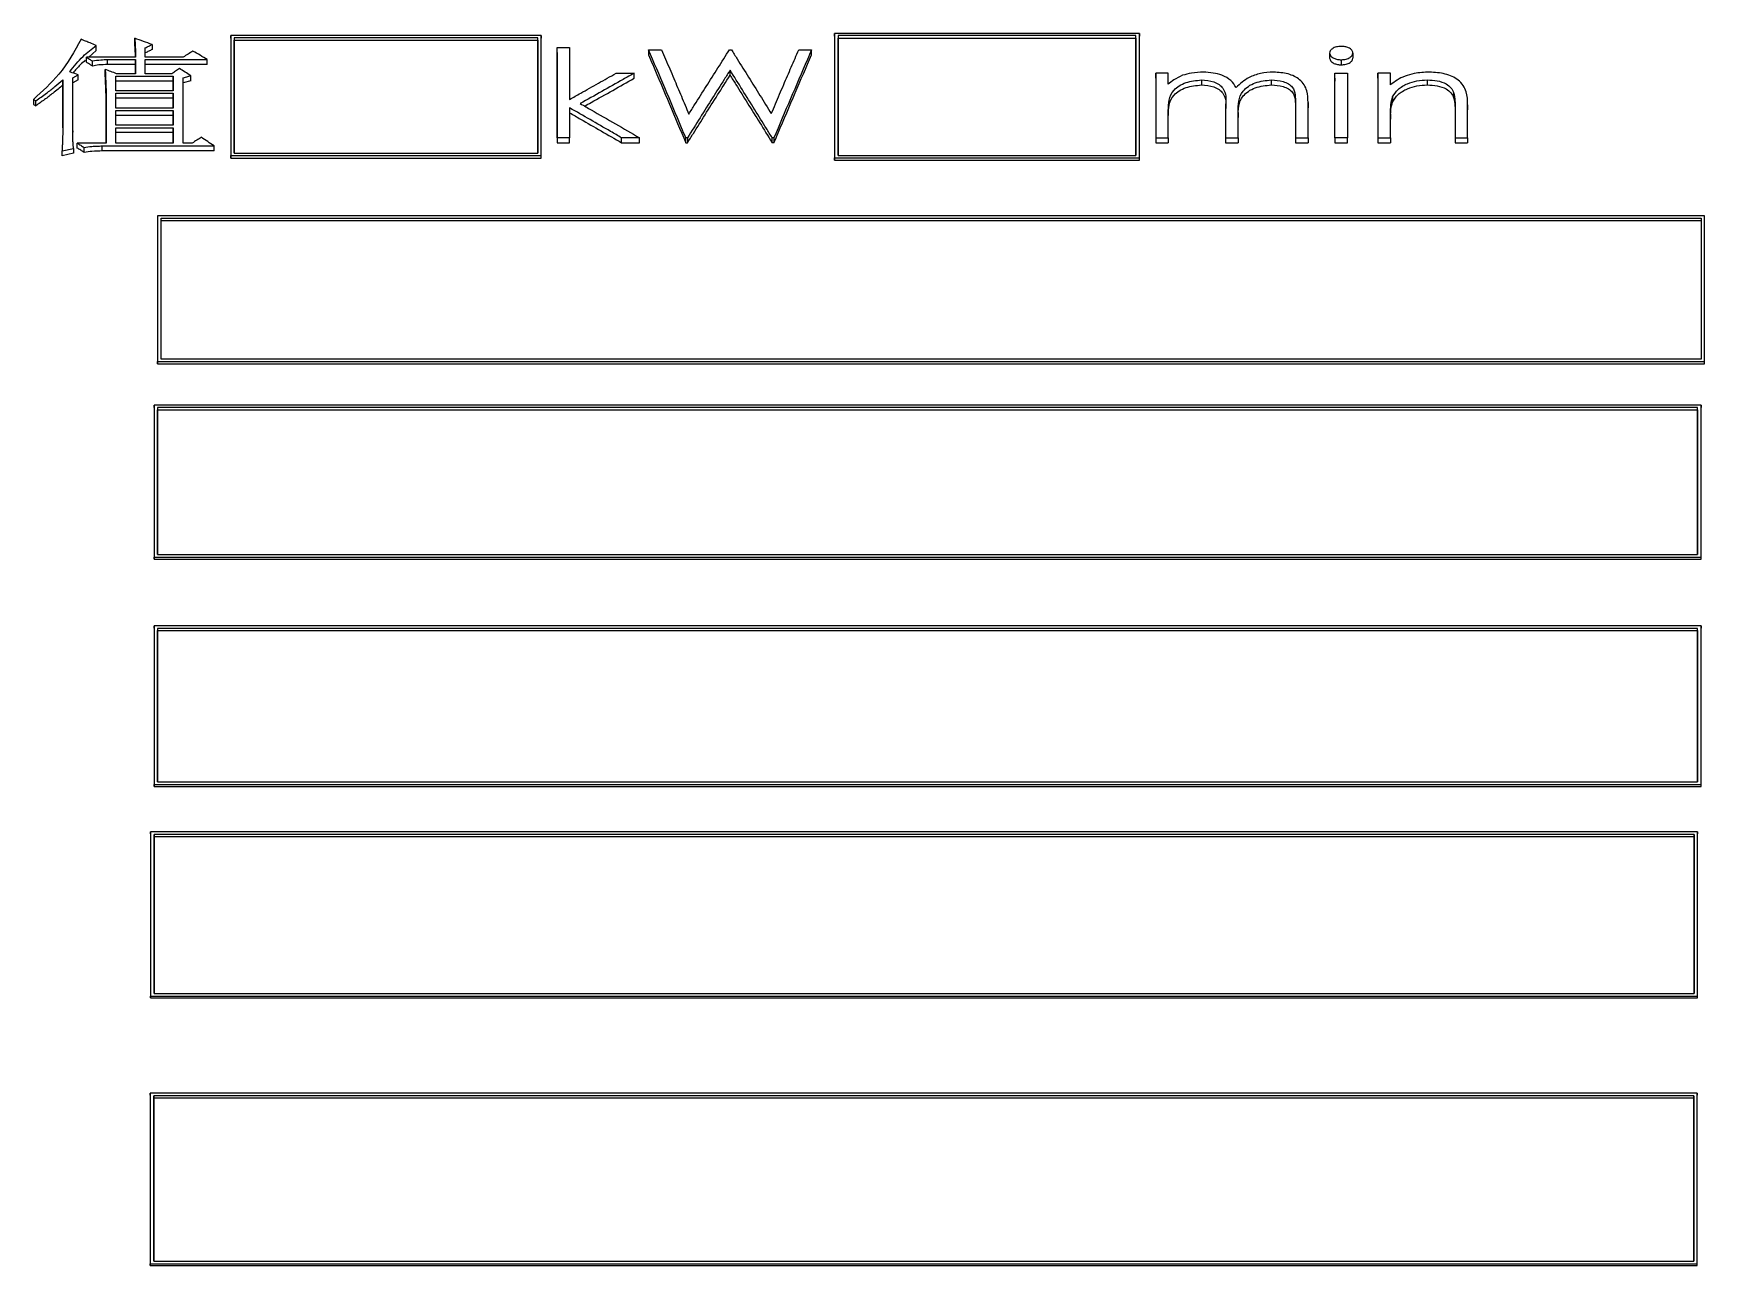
# Model space of a CAD drawing. Header units: millimetres. Extents: x 2028 to 4172, y 863 to 2379.
# Drawn here: x 2538.92 to 2562.83, y 2187.74 to 2205.36 of the extents above; entities that cross this region are included whole.
import ezdxf

# ---------------------------------------------------------------- set-up
doc = ezdxf.new("R2010")
doc.units = ezdxf.units.MM

msp = doc.modelspace()

# ---------------------------------------------------------------- linework, layer by layer
at = {"color": 7, "linetype": 'Continuous', "lineweight": 25}
for p, q in [((2540.372, 2205.217), (2540.372, 2205.29)), ((2541.746, 2205.292), (2541.746, 2205.329)), ((2541.746, 2205.329), (2541.746, 2203.614)), ((2546.187, 2205.329), (2541.746, 2205.329)), ((2541.746, 2205.292), (2541.746, 2203.578)), ((2546.137, 2205.298), (2541.796, 2205.298)), ((2541.796, 2205.298), (2541.796, 2203.646)), ((2546.137, 2203.646), (2546.137, 2205.298)), ((2546.137, 2205.262), (2546.137, 2205.298)), ((2546.187, 2203.614), (2546.187, 2205.329)), ((2546.187, 2205.329), (2546.187, 2205.292)), ((2546.187, 2203.578), (2546.187, 2205.292)), ((2550.383, 2205.323), (2550.383, 2205.36)), ((2550.383, 2205.36), (2550.383, 2203.582)), ((2554.745, 2205.36), (2550.383, 2205.36)), ((2550.383, 2205.323), (2550.383, 2203.546)), ((2554.695, 2205.329), (2550.433, 2205.329)), ((2550.433, 2205.329), (2550.433, 2203.614)), ((2550.433, 2203.614), (2550.433, 2205.293)), ((2550.433, 2205.293), (2554.695, 2205.293)), ((2554.695, 2203.614), (2554.695, 2205.329)), ((2554.695, 2205.293), (2554.695, 2205.329)), ((2554.695, 2205.293), (2554.695, 2203.614)), ((2554.745, 2203.582), (2554.745, 2205.36)), ((2554.745, 2205.36), (2554.745, 2205.323)), ((2554.745, 2203.546), (2554.745, 2205.323)), ((2539.82, 2205.116), (2539.714, 2205.02)), ((2539.82, 2205.116), (2539.82, 2205.189)), ((2540.523, 2205.02), (2540.523, 2205.155)), ((2540.621, 2205.202), (2540.621, 2205.13)), ((2541.796, 2203.646), (2541.796, 2205.262)), ((2541.796, 2205.262), (2546.137, 2205.262)), ((2546.137, 2205.262), (2546.137, 2203.646)), ((2546.415, 2203.867), (2546.415, 2205.159)), ((2546.415, 2205.087), (2546.415, 2205.159)), ((2546.415, 2205.159), (2546.594, 2205.159)), ((2546.415, 2205.087), (2546.415, 2203.796)), ((2546.594, 2205.159), (2546.594, 2204.416)), ((2547.723, 2205.127), (2547.723, 2205.055)), ((2547.723, 2205.127), (2547.908, 2205.127)), ((2548.882, 2205.127), (2548.908, 2205.127)), ((2549.872, 2205.127), (2550.056, 2205.127)), ((2550.056, 2205.055), (2550.056, 2205.127)), ((2557.466, 2205.079), (2557.466, 2205.006)), ((2557.799, 2205.079), (2557.799, 2205.006)), ((2540.383, 2205.02), (2539.68, 2205.02)), ((2539.68, 2204.948), (2539.68, 2205.02)), ((2539.766, 2204.894), (2539.766, 2204.966)), ((2539.95, 2204.772), (2539.95, 2204.845)), ((2539.983, 2204.987), (2540.383, 2204.987)), ((2539.983, 2204.914), (2539.983, 2204.987)), ((2540.383, 2204.914), (2539.983, 2204.914)), ((2540.383, 2204.987), (2540.383, 2204.784)), ((2540.383, 2204.914), (2540.383, 2204.987)), ((2540.383, 2204.784), (2540.383, 2204.914)), ((2541.064, 2205.02), (2540.523, 2205.02)), ((2540.523, 2204.987), (2541.41, 2204.987)), ((2540.523, 2204.784), (2540.523, 2204.987)), ((2541.41, 2204.914), (2540.523, 2204.914)), ((2541.41, 2204.914), (2541.41, 2204.987)), ((2548.889, 2204.762), (2548.889, 2204.834)), ((2557.632, 2204.984), (2557.632, 2204.911)), ((2539.344, 2204.696), (2539.344, 2204.012)), ((2539.344, 2204.623), (2539.344, 2204.696)), ((2539.344, 2204.012), (2539.344, 2204.623)), ((2539.485, 2204.723), (2539.561, 2204.77)), ((2539.485, 2204.04), (2539.485, 2204.723)), ((2539.561, 2204.698), (2539.485, 2204.651)), ((2539.561, 2204.698), (2539.561, 2204.77)), ((2540.102, 2204.75), (2540.924, 2204.75)), ((2540.102, 2204.539), (2540.102, 2204.75)), ((2540.924, 2204.678), (2540.102, 2204.678)), ((2540.383, 2204.784), (2540.112, 2204.784)), ((2540.902, 2204.784), (2540.523, 2204.784)), ((2540.924, 2204.75), (2540.924, 2204.539)), ((2540.924, 2204.678), (2540.924, 2204.75)), ((2540.924, 2204.539), (2540.924, 2204.678)), ((2541.064, 2203.791), (2541.064, 2204.723)), ((2541.172, 2204.684), (2541.064, 2204.651)), ((2541.172, 2204.684), (2541.172, 2204.757)), ((2547.259, 2204.791), (2547.517, 2204.791)), ((2547.517, 2204.719), (2547.517, 2204.791)), ((2554.979, 2204.791), (2554.979, 2203.867)), ((2554.979, 2204.719), (2554.979, 2204.791)), ((2555.158, 2204.791), (2554.979, 2204.791)), ((2554.979, 2204.719), (2554.979, 2203.796)), ((2555.158, 2204.632), (2555.158, 2204.791)), ((2555.631, 2204.695), (2555.631, 2204.623)), ((2556.632, 2204.695), (2556.632, 2204.623)), ((2557.543, 2203.867), (2557.543, 2204.791)), ((2557.543, 2204.719), (2557.543, 2204.791)), ((2557.543, 2204.791), (2557.723, 2204.791)), ((2557.543, 2204.719), (2557.543, 2204.677)), ((2557.723, 2204.791), (2557.723, 2203.867)), ((2558.158, 2204.791), (2558.158, 2203.867)), ((2558.158, 2204.719), (2558.158, 2204.791)), ((2558.338, 2204.791), (2558.158, 2204.791)), ((2558.158, 2204.719), (2558.158, 2203.796)), ((2558.338, 2204.626), (2558.338, 2204.791)), ((2558.863, 2204.695), (2558.863, 2204.623)), ((2538.922, 2204.416), (2538.955, 2204.396)), ((2538.922, 2204.416), (2538.922, 2204.345)), ((2538.922, 2204.345), (2538.955, 2204.324)), ((2538.955, 2204.324), (2538.955, 2204.396)), ((2539.961, 2204.56), (2539.961, 2203.791)), ((2539.961, 2204.488), (2539.961, 2204.56)), ((2539.961, 2203.791), (2539.961, 2204.488)), ((2540.924, 2204.539), (2540.102, 2204.539)), ((2540.102, 2204.505), (2540.924, 2204.505)), ((2540.102, 2204.293), (2540.102, 2204.505)), ((2540.924, 2204.433), (2540.102, 2204.433)), ((2540.924, 2204.505), (2540.924, 2204.293)), ((2540.924, 2204.433), (2540.924, 2204.505)), ((2540.924, 2204.293), (2540.924, 2204.433)), ((2555.979, 2204.339), (2555.979, 2203.867)), ((2555.979, 2204.339), (2555.979, 2204.268)), ((2556.979, 2204.37), (2556.979, 2203.867)), ((2556.979, 2204.37), (2556.979, 2204.299)), ((2557.158, 2203.867), (2557.158, 2204.37)), ((2557.158, 2204.37), (2557.158, 2204.298)), ((2558.366, 2204.451), (2558.366, 2204.379)), ((2559.24, 2204.514), (2559.24, 2204.442)), ((2559.44, 2203.867), (2559.44, 2204.341)), ((2559.44, 2204.341), (2559.44, 2204.269)), ((2559.441, 2204.278), (2559.441, 2204.349)), ((2540.924, 2204.293), (2540.102, 2204.293)), ((2540.102, 2204.259), (2540.924, 2204.259)), ((2540.102, 2204.046), (2540.102, 2204.259)), ((2540.924, 2204.188), (2540.102, 2204.188)), ((2540.924, 2204.259), (2540.924, 2204.046)), ((2540.924, 2204.188), (2540.924, 2204.259)), ((2540.924, 2204.046), (2540.924, 2204.188)), ((2546.594, 2204.295), (2546.594, 2203.867)), ((2555.158, 2203.867), (2555.158, 2204.258)), ((2555.158, 2204.258), (2555.158, 2204.187)), ((2555.979, 2204.268), (2555.979, 2203.796)), ((2556.158, 2203.867), (2556.158, 2204.229)), ((2556.158, 2204.229), (2556.158, 2204.157)), ((2556.979, 2204.299), (2556.979, 2203.796)), ((2558.338, 2204.212), (2558.338, 2204.141)), ((2558.338, 2203.867), (2558.338, 2204.203)), ((2558.338, 2204.203), (2558.338, 2204.132)), ((2559.261, 2204.304), (2559.261, 2203.867)), ((2559.261, 2204.304), (2559.261, 2204.232)), ((2559.261, 2204.232), (2559.261, 2203.796)), ((2539.485, 2203.968), (2539.485, 2203.949)), ((2540.924, 2204.046), (2540.102, 2204.046)), ((2540.102, 2204.012), (2540.924, 2204.012)), ((2540.102, 2203.791), (2540.102, 2204.012)), ((2540.924, 2203.941), (2540.102, 2203.941)), ((2540.924, 2204.012), (2540.924, 2203.791)), ((2540.924, 2203.941), (2540.924, 2204.012)), ((2540.924, 2203.791), (2540.924, 2203.941)), ((2546.415, 2203.867), (2546.415, 2203.796)), ((2546.594, 2203.867), (2546.415, 2203.867)), ((2546.594, 2203.796), (2546.594, 2203.867)), ((2547.337, 2203.796), (2547.337, 2203.867)), ((2547.594, 2203.867), (2547.337, 2203.867)), ((2547.594, 2203.796), (2547.594, 2203.867)), ((2548.255, 2203.796), (2548.255, 2203.867)), ((2548.28, 2203.867), (2548.255, 2203.867)), ((2548.28, 2203.867), (2548.28, 2203.796)), ((2549.491, 2203.796), (2549.491, 2203.867)), ((2549.517, 2203.867), (2549.491, 2203.867)), ((2549.517, 2203.867), (2549.517, 2203.796)), ((2554.979, 2203.867), (2554.979, 2203.796)), ((2554.979, 2203.867), (2555.158, 2203.867)), ((2555.158, 2203.867), (2555.158, 2203.796)), ((2555.979, 2203.867), (2555.979, 2203.796)), ((2555.979, 2203.867), (2556.158, 2203.867)), ((2556.158, 2203.867), (2556.158, 2203.796)), ((2556.979, 2203.867), (2556.979, 2203.796)), ((2556.979, 2203.867), (2557.158, 2203.867)), ((2557.158, 2203.867), (2557.158, 2203.796)), ((2557.543, 2203.867), (2557.543, 2203.796)), ((2557.723, 2203.867), (2557.543, 2203.867)), ((2557.723, 2203.796), (2557.723, 2203.867)), ((2558.158, 2203.867), (2558.158, 2203.796)), ((2558.158, 2203.867), (2558.338, 2203.867)), ((2558.338, 2203.867), (2558.338, 2203.796)), ((2559.261, 2203.867), (2559.261, 2203.796)), ((2559.261, 2203.867), (2559.44, 2203.867)), ((2559.44, 2203.867), (2559.44, 2203.796)), ((2539.334, 2203.681), (2539.496, 2203.715)), ((2539.334, 2203.61), (2539.334, 2203.681)), ((2539.496, 2203.645), (2539.334, 2203.61)), ((2539.496, 2203.715), (2539.496, 2203.645)), ((2539.961, 2203.791), (2539.55, 2203.791)), ((2539.55, 2203.721), (2539.55, 2203.791)), ((2539.647, 2203.658), (2539.647, 2203.729)), ((2539.907, 2203.679), (2539.907, 2203.75)), ((2541.508, 2203.679), (2539.907, 2203.679)), ((2540.924, 2203.791), (2540.102, 2203.791)), ((2541.194, 2203.791), (2541.064, 2203.791)), ((2541.508, 2203.679), (2541.508, 2203.75)), ((2541.796, 2203.646), (2546.137, 2203.646)), ((2546.415, 2203.796), (2546.594, 2203.796)), ((2547.337, 2203.796), (2547.594, 2203.796)), ((2548.255, 2203.796), (2548.28, 2203.796)), ((2549.517, 2203.796), (2549.491, 2203.796)), ((2554.979, 2203.796), (2555.158, 2203.796)), ((2555.979, 2203.796), (2556.158, 2203.796)), ((2556.979, 2203.796), (2557.158, 2203.796)), ((2557.543, 2203.845), (2557.543, 2203.796)), ((2557.543, 2203.796), (2557.723, 2203.796)), ((2558.158, 2203.796), (2558.338, 2203.796)), ((2559.261, 2203.796), (2559.44, 2203.796)), ((2541.746, 2203.578), (2541.746, 2203.614)), ((2541.746, 2203.614), (2546.187, 2203.614)), ((2541.746, 2203.578), (2546.187, 2203.578)), ((2546.187, 2203.578), (2546.187, 2203.614)), ((2550.383, 2203.546), (2550.383, 2203.582)), ((2550.383, 2203.582), (2554.745, 2203.582)), ((2550.383, 2203.546), (2554.745, 2203.546)), ((2550.433, 2203.614), (2554.695, 2203.614)), ((2554.745, 2203.546), (2554.745, 2203.582)), ((2540.698, 2202.751), (2540.698, 2202.715)), ((2562.831, 2202.75), (2540.698, 2202.751)), ((2540.748, 2202.718), (2562.781, 2202.718)), ((2540.748, 2202.683), (2562.781, 2202.683)), ((2562.781, 2202.718), (2562.781, 2202.683)), ((2562.831, 2202.715), (2562.831, 2202.75)), ((2562.831, 2200.634), (2562.831, 2202.715)), ((2540.698, 2201.676), (2540.698, 2201.017)), ((2540.698, 2200.923), (2540.698, 2200.634)), ((2540.698, 2200.634), (2540.698, 2200.668)), ((2540.698, 2200.668), (2562.831, 2200.668)), ((2540.698, 2200.634), (2562.831, 2200.634)), ((2562.781, 2200.701), (2540.748, 2200.701)), ((2562.831, 2200.634), (2562.831, 2200.668)), ((2540.648, 2200.01), (2540.648, 2200.044)), ((2562.781, 2200.043), (2540.648, 2200.044)), ((2562.781, 2200.043), (2562.781, 2200.01)), ((2562.731, 2200.009), (2540.698, 2200.01)), ((2540.698, 2200.01), (2540.698, 2199.977)), ((2540.698, 2199.977), (2562.731, 2199.976)), ((2562.731, 2199.976), (2562.731, 2200.009)), ((2562.781, 2197.838), (2562.781, 2200.01)), ((2540.648, 2198.139), (2540.648, 2197.838)), ((2540.698, 2197.905), (2562.731, 2197.905)), ((2540.648, 2197.838), (2540.648, 2197.87)), ((2540.648, 2197.87), (2562.781, 2197.87)), ((2540.648, 2197.838), (2562.781, 2197.838)), ((2562.781, 2197.838), (2562.781, 2197.87)), ((2562.781, 2196.885), (2540.648, 2196.886)), ((2540.648, 2196.855), (2540.648, 2196.886)), ((2562.731, 2196.85), (2540.698, 2196.85)), ((2540.698, 2196.85), (2540.698, 2196.819)), ((2540.698, 2196.819), (2562.731, 2196.819)), ((2562.731, 2196.819), (2562.731, 2196.85)), ((2562.781, 2196.885), (2562.781, 2196.855)), ((2562.781, 2194.587), (2562.781, 2196.855)), ((2540.648, 2194.901), (2540.648, 2194.587)), ((2540.648, 2194.617), (2562.781, 2194.617)), ((2540.648, 2194.587), (2540.648, 2194.617)), ((2540.648, 2194.587), (2562.781, 2194.587)), ((2540.698, 2194.653), (2562.731, 2194.653)), ((2562.781, 2194.587), (2562.781, 2194.617)), ((2562.731, 2193.939), (2540.598, 2193.939)), ((2540.598, 2193.911), (2540.598, 2193.939)), ((2540.598, 2193.911), (2540.598, 2191.563)), ((2562.681, 2193.903), (2540.648, 2193.903)), ((2540.648, 2193.874), (2540.648, 2193.903)), ((2540.648, 2193.874), (2562.681, 2193.874)), ((2562.681, 2193.903), (2562.681, 2193.874)), ((2562.731, 2193.939), (2562.731, 2193.911)), ((2562.731, 2192.172), (2562.731, 2193.911)), ((2562.731, 2191.563), (2562.731, 2191.984)), ((2540.598, 2191.591), (2562.731, 2191.591)), ((2540.598, 2191.563), (2540.598, 2191.591)), ((2540.598, 2191.563), (2562.731, 2191.563)), ((2540.648, 2191.628), (2562.681, 2191.628)), ((2562.731, 2191.563), (2562.731, 2191.591)), ((2562.726, 2190.2), (2540.593, 2190.2)), ((2540.593, 2190.173), (2540.593, 2190.2)), ((2540.593, 2190.173), (2540.593, 2187.736)), ((2562.676, 2190.162), (2540.643, 2190.162)), ((2540.643, 2190.135), (2540.643, 2190.162)), ((2540.643, 2190.135), (2562.676, 2190.135)), ((2562.676, 2190.162), (2562.676, 2190.135)), ((2562.726, 2190.2), (2562.726, 2190.173)), ((2562.726, 2187.736), (2562.726, 2190.173)), ((2540.593, 2187.761), (2562.726, 2187.761)), ((2540.593, 2187.736), (2540.593, 2187.761)), ((2540.593, 2187.736), (2562.726, 2187.736)), ((2540.643, 2187.8), (2562.676, 2187.8)), ((2562.726, 2187.736), (2562.726, 2187.761))]:
    msp.add_line(p, q, dxfattribs=at)
at = {"color": 7, "linetype": 'Continuous', "lineweight": 25, "flags": 128}
for points in [[(2539.561, 2204.77), (2539.516, 2204.785), (2539.479, 2204.798), (2539.442, 2204.811)], [(2541.064, 2204.723), (2541.118, 2204.74), (2541.172, 2204.757)], [(2539.907, 2203.75), (2540.501, 2203.75), (2541.508, 2203.75)]]:
    msp.add_lwpolyline(points, dxfattribs=at)
at = {"color": 7, "linetype": 'Continuous', "lineweight": 25}
for points, knots in [([(2540.372, 2205.29), (2540.374, 2205.265), (2540.378, 2205.215), (2540.382, 2205.126), (2540.382, 2205.061), (2540.383, 2205.02)], [0, 0, 0, 0, 0.276869, 0.553757, 1, 1, 1, 1]), ([(2540.621, 2205.202), (2540.579, 2205.217), (2540.496, 2205.246), (2540.413, 2205.275), (2540.372, 2205.29)], [0, 0, 0, 0, 0.499999, 1, 1, 1, 1]), ([(2539.604, 2205.276), (2539.509, 2205.105), (2539.34, 2204.798), (2539.051, 2204.534), (2538.922, 2204.416)], [0, 0, 0, 0, 0.556051, 1, 1, 1, 1]), ([(2539.442, 2204.811), (2539.501, 2204.887), (2539.607, 2205.023), (2539.755, 2205.138), (2539.82, 2205.189)], [0, 0, 0, 0, 0.5582906, 1, 1, 1, 1]), ([(2539.82, 2205.189), (2539.791, 2205.201), (2539.741, 2205.221), (2539.669, 2205.25), (2539.625, 2205.267), (2539.604, 2205.276)], [0, 0, 0, 0, 0.402372, 0.701186, 1, 1, 1, 1]), ([(2540.382, 2205.02), (2540.382, 2205.021), (2540.382, 2205.047), (2540.38, 2205.112), (2540.375, 2205.177), (2540.372, 2205.217)], [0, 0, 0, 0, 0.01134, 0.390566, 1, 1, 1, 1]), ([(2540.523, 2205.155), (2540.54, 2205.163), (2540.572, 2205.179), (2540.605, 2205.194), (2540.621, 2205.202)], [0, 0, 0, 0, 0.500001, 1, 1, 1, 1]), ([(2540.621, 2205.13), (2540.605, 2205.122), (2540.572, 2205.106), (2540.54, 2205.09), (2540.523, 2205.083)], [0, 0, 0, 0, 0.5, 1, 1, 1, 1]), ([(2541.205, 2205.108), (2541.181, 2205.093), (2541.135, 2205.064), (2541.088, 2205.035), (2541.064, 2205.02)], [0, 0, 0, 0, 0.499999, 1, 1, 1, 1]), ([(2541.41, 2204.987), (2541.376, 2205.007), (2541.308, 2205.047), (2541.239, 2205.088), (2541.205, 2205.108)], [0, 0, 0, 0, 0.5, 1, 1, 1, 1]), ([(2548.255, 2203.867), (2548.235, 2203.915), (2548.135, 2204.154), (2547.958, 2204.576), (2547.8, 2204.945), (2547.723, 2205.127)], [0, 0, 0, 0, 0.1124832, 0.5624214, 1, 1, 1, 1]), ([(2547.723, 2205.055), (2547.742, 2205.008), (2547.842, 2204.775), (2548.02, 2204.357), (2548.177, 2203.981), (2548.255, 2203.796)], [0, 0, 0, 0, 0.112618, 0.563095, 1, 1, 1, 1]), ([(2547.908, 2205.127), (2547.928, 2205.082), (2547.986, 2204.945), (2548.081, 2204.723), (2548.192, 2204.462), (2548.264, 2204.292), (2548.299, 2204.206)], [0, 0, 0, 0, 0.149662, 0.448988, 0.724491, 1, 1, 1, 1]), ([(2548.299, 2204.206), (2548.327, 2204.251), (2548.41, 2204.383), (2548.549, 2204.603), (2548.715, 2204.866), (2548.826, 2205.04), (2548.882, 2205.127)], [0, 0, 0, 0, 0.1429198, 0.4287597, 0.714377, 1, 1, 1, 1]), ([(2548.908, 2205.127), (2548.935, 2205.084), (2549.017, 2204.953), (2549.154, 2204.735), (2549.317, 2204.474), (2549.425, 2204.3), (2549.479, 2204.213)], [0, 0, 0, 0, 0.1441148, 0.4323449, 0.7161696, 1, 1, 1, 1]), ([(2549.479, 2204.213), (2549.499, 2204.259), (2549.558, 2204.398), (2549.653, 2204.62), (2549.764, 2204.878), (2549.836, 2205.044), (2549.872, 2205.127)], [0, 0, 0, 0, 0.150485, 0.451455, 0.725725, 1, 1, 1, 1]), ([(2550.056, 2205.127), (2550.036, 2205.081), (2549.935, 2204.847), (2549.755, 2204.429), (2549.595, 2204.053), (2549.517, 2203.867)], [0, 0, 0, 0, 0.112359, 0.561802, 1, 1, 1, 1]), ([(2549.517, 2203.796), (2549.537, 2203.844), (2549.638, 2204.083), (2549.818, 2204.504), (2549.977, 2204.873), (2550.056, 2205.055)], [0, 0, 0, 0, 0.112494, 0.562474, 1, 1, 1, 1]), ([(2557.632, 2205.175), (2557.609, 2205.174), (2557.562, 2205.171), (2557.508, 2205.146), (2557.472, 2205.114), (2557.468, 2205.091), (2557.466, 2205.079)], [0, 0, 0, 0, 0.2917, 0.575641, 0.790759, 1, 1, 1, 1]), ([(2557.466, 2205.079), (2557.47, 2205.064), (2557.477, 2205.034), (2557.524, 2205.004), (2557.577, 2204.986), (2557.614, 2204.984), (2557.632, 2204.984)], [0, 0, 0, 0, 0.2661054, 0.5434733, 0.769717, 1, 1, 1, 1]), ([(2557.799, 2205.079), (2557.796, 2205.094), (2557.789, 2205.124), (2557.741, 2205.154), (2557.688, 2205.173), (2557.651, 2205.174), (2557.632, 2205.175)], [0, 0, 0, 0, 0.266167, 0.543432, 0.769604, 1, 1, 1, 1]), ([(2557.632, 2204.984), (2557.655, 2204.985), (2557.702, 2204.988), (2557.756, 2205.012), (2557.793, 2205.044), (2557.797, 2205.067), (2557.799, 2205.079)], [0, 0, 0, 0, 0.291686, 0.575696, 0.790918, 1, 1, 1, 1]), ([(2539.665, 2204.977), (2539.64, 2204.955), (2539.574, 2204.899), (2539.522, 2204.834), (2539.49, 2204.794)], [0, 0, 0, 0, 0.373283, 1, 1, 1, 1]), ([(2539.68, 2205.02), (2539.694, 2205.011), (2539.723, 2204.993), (2539.752, 2204.975), (2539.766, 2204.966)], [0, 0, 0, 0, 0.4999996, 1, 1, 1, 1]), ([(2539.766, 2204.894), (2539.752, 2204.903), (2539.723, 2204.921), (2539.694, 2204.939), (2539.68, 2204.948)], [0, 0, 0, 0, 0.500002, 1, 1, 1, 1]), ([(2539.766, 2204.966), (2539.806, 2204.973), (2539.877, 2204.985), (2539.95, 2204.986), (2539.983, 2204.987)], [0, 0, 0, 0, 0.558835, 1, 1, 1, 1]), ([(2539.983, 2204.914), (2539.941, 2204.913), (2539.868, 2204.912), (2539.797, 2204.9), (2539.766, 2204.894)], [0, 0, 0, 0, 0.561085, 1, 1, 1, 1]), ([(2539.95, 2204.845), (2539.95, 2204.843), (2539.95, 2204.838), (2539.951, 2204.833), (2539.951, 2204.828), (2539.951, 2204.824), (2539.951, 2204.82), (2539.951, 2204.815), (2539.951, 2204.811), (2539.952, 2204.807), (2539.952, 2204.802), (2539.952, 2204.798), (2539.952, 2204.794), (2539.952, 2204.788), (2539.952, 2204.784), (2539.953, 2204.78), (2539.953, 2204.775), (2539.953, 2204.768), (2539.953, 2204.759), (2539.954, 2204.75), (2539.954, 2204.742), (2539.954, 2204.733), (2539.955, 2204.724), (2539.955, 2204.716), (2539.955, 2204.707), (2539.956, 2204.696), (2539.956, 2204.687), (2539.956, 2204.679), (2539.957, 2204.67), (2539.957, 2204.661), (2539.957, 2204.653), (2539.958, 2204.644), (2539.958, 2204.635), (2539.958, 2204.626), (2539.959, 2204.62), (2539.959, 2204.613), (2539.959, 2204.607), (2539.959, 2204.601), (2539.959, 2204.597), (2539.96, 2204.593), (2539.96, 2204.588), (2539.96, 2204.584), (2539.96, 2204.58), (2539.96, 2204.575), (2539.961, 2204.57), (2539.961, 2204.565), (2539.961, 2204.561), (2539.961, 2204.56)], [0, 0, 0, 0, 0.022858, 0.045716, 0.057145, 0.068574, 0.091432, 0.102861, 0.11429, 0.137148, 0.148577, 0.160006, 0.182864, 0.194293, 0.217151, 0.22858, 0.240009, 0.262867, 0.308583, 0.331441, 0.354299, 0.400015, 0.422873, 0.445731, 0.491447, 0.514305, 0.560021, 0.582879, 0.605737, 0.651453, 0.674311, 0.697169, 0.742885, 0.765743, 0.788601, 0.811459, 0.834317, 0.857175, 0.868604, 0.880033, 0.90289, 0.914319, 0.925748, 0.948606, 0.960035, 0.980018, 1, 1, 1, 1]), ([(2540.112, 2204.784), (2540.085, 2204.794), (2540.031, 2204.814), (2539.977, 2204.835), (2539.95, 2204.845)], [0, 0, 0, 0, 0.5, 1, 1, 1, 1]), ([(2541.01, 2204.858), (2540.992, 2204.846), (2540.956, 2204.821), (2540.92, 2204.796), (2540.902, 2204.784)], [0, 0, 0, 0, 0.499999, 1, 1, 1, 1]), ([(2541.172, 2204.757), (2541.145, 2204.774), (2541.091, 2204.807), (2541.037, 2204.841), (2541.01, 2204.858)], [0, 0, 0, 0, 0.4999992, 1, 1, 1, 1]), ([(2548.889, 2204.834), (2548.861, 2204.79), (2548.778, 2204.658), (2548.634, 2204.432), (2548.459, 2204.154), (2548.34, 2203.963), (2548.28, 2203.867)], [0, 0, 0, 0, 0.13729, 0.411869, 0.705931, 1, 1, 1, 1]), ([(2549.491, 2203.867), (2549.463, 2203.912), (2549.381, 2204.046), (2549.239, 2204.275), (2549.066, 2204.552), (2548.948, 2204.74), (2548.889, 2204.834)], [0, 0, 0, 0, 0.137552, 0.412656, 0.706324, 1, 1, 1, 1]), ([(2557.466, 2205.006), (2557.47, 2204.992), (2557.477, 2204.962), (2557.524, 2204.932), (2557.577, 2204.914), (2557.614, 2204.912), (2557.632, 2204.911)], [0, 0, 0, 0, 0.2659349, 0.5432745, 0.7695921, 1, 1, 1, 1]), ([(2557.632, 2204.911), (2557.655, 2204.913), (2557.702, 2204.915), (2557.756, 2204.94), (2557.793, 2204.971), (2557.797, 2204.995), (2557.799, 2205.006)], [0, 0, 0, 0, 0.291838, 0.575901, 0.791061, 1, 1, 1, 1]), ([(2538.955, 2204.396), (2539.007, 2204.432), (2539.102, 2204.498), (2539.23, 2204.599), (2539.306, 2204.663), (2539.344, 2204.696)], [0, 0, 0, 0, 0.38007, 0.689866, 1, 1, 1, 1]), ([(2539.344, 2204.623), (2539.298, 2204.584), (2539.213, 2204.512), (2539.082, 2204.413), (2538.997, 2204.354), (2538.955, 2204.324)], [0, 0, 0, 0, 0.380303, 0.689878, 1, 1, 1, 1]), ([(2539.961, 2204.488), (2539.96, 2204.523), (2539.957, 2204.588), (2539.954, 2204.682), (2539.951, 2204.742), (2539.95, 2204.772)], [0, 0, 0, 0, 0.366196, 0.683098, 1, 1, 1, 1]), ([(2546.594, 2204.416), (2546.647, 2204.446), (2546.784, 2204.523), (2547.005, 2204.648), (2547.175, 2204.744), (2547.259, 2204.791)], [0, 0, 0, 0, 0.236113, 0.618056, 1, 1, 1, 1]), ([(2547.517, 2204.791), (2547.465, 2204.762), (2547.31, 2204.675), (2547.053, 2204.53), (2546.848, 2204.414), (2546.746, 2204.356)], [0, 0, 0, 0, 0.203788, 0.601893, 1, 1, 1, 1]), ([(2546.809, 2204.32), (2546.84, 2204.337), (2546.974, 2204.413), (2547.21, 2204.546), (2547.415, 2204.661), (2547.517, 2204.719)], [0, 0, 0, 0, 0.133273, 0.566636, 1, 1, 1, 1]), ([(2548.28, 2203.796), (2548.308, 2203.841), (2548.392, 2203.975), (2548.535, 2204.203), (2548.71, 2204.48), (2548.83, 2204.668), (2548.889, 2204.762)], [0, 0, 0, 0, 0.137439, 0.412318, 0.706156, 1, 1, 1, 1]), ([(2548.889, 2204.762), (2548.917, 2204.718), (2549, 2204.586), (2549.141, 2204.359), (2549.314, 2204.082), (2549.432, 2203.891), (2549.491, 2203.796)], [0, 0, 0, 0, 0.137702, 0.413107, 0.70655, 1, 1, 1, 1]), ([(2555.361, 2204.761), (2555.318, 2204.74), (2555.242, 2204.704), (2555.184, 2204.654), (2555.158, 2204.632)], [0, 0, 0, 0, 0.564241, 1, 1, 1, 1]), ([(2555.158, 2204.258), (2555.16, 2204.308), (2555.163, 2204.408), (2555.214, 2204.533), (2555.313, 2204.613), (2555.44, 2204.676), (2555.555, 2204.687), (2555.631, 2204.695)], [0, 0, 0, 0, 0.241257, 0.4833865, 0.613214, 0.7463276, 1, 1, 1, 1]), ([(2555.158, 2204.187), (2555.16, 2204.236), (2555.163, 2204.336), (2555.214, 2204.462), (2555.313, 2204.541), (2555.44, 2204.604), (2555.555, 2204.615), (2555.631, 2204.623)], [0, 0, 0, 0, 0.24113, 0.483163, 0.612992, 0.746152, 1, 1, 1, 1]), ([(2555.662, 2204.807), (2555.604, 2204.805), (2555.499, 2204.8), (2555.403, 2204.773), (2555.361, 2204.761)], [0, 0, 0, 0, 0.5624379, 1, 1, 1, 1]), ([(2555.631, 2204.695), (2555.693, 2204.69), (2555.786, 2204.683), (2555.888, 2204.632), (2555.99, 2204.528), (2555.984, 2204.423), (2555.979, 2204.339)], [0, 0, 0, 0, 0.25507, 0.388384, 0.517307, 1, 1, 1, 1]), ([(2555.631, 2204.623), (2555.693, 2204.618), (2555.786, 2204.611), (2555.888, 2204.56), (2555.99, 2204.457), (2555.984, 2204.351), (2555.979, 2204.268)], [0, 0, 0, 0, 0.25526, 0.388622, 0.517537, 1, 1, 1, 1]), ([(2556.128, 2204.586), (2556.106, 2204.62), (2556.063, 2204.691), (2555.903, 2204.786), (2555.754, 2204.799), (2555.662, 2204.807)], [0, 0, 0, 0, 0.269907, 0.547967, 1, 1, 1, 1]), ([(2556.664, 2204.807), (2556.601, 2204.803), (2556.477, 2204.795), (2556.277, 2204.725), (2556.184, 2204.638), (2556.128, 2204.586)], [0, 0, 0, 0, 0.288581, 0.57183, 1, 1, 1, 1]), ([(2556.158, 2204.229), (2556.158, 2204.338), (2556.157, 2204.477), (2556.301, 2204.606), (2556.431, 2204.675), (2556.553, 2204.687), (2556.632, 2204.695)], [0, 0, 0, 0, 0.4822, 0.612023, 0.745366, 1, 1, 1, 1]), ([(2556.158, 2204.157), (2556.158, 2204.267), (2556.157, 2204.405), (2556.301, 2204.535), (2556.431, 2204.603), (2556.553, 2204.615), (2556.632, 2204.623)], [0, 0, 0, 0, 0.481974, 0.611795, 0.745183, 1, 1, 1, 1]), ([(2556.632, 2204.695), (2556.69, 2204.691), (2556.778, 2204.685), (2556.878, 2204.641), (2556.953, 2204.58), (2556.977, 2204.482), (2556.978, 2204.408), (2556.979, 2204.37)], [0, 0, 0, 0, 0.2547873, 0.3882784, 0.5177155, 0.7588147, 1, 1, 1, 1]), ([(2556.632, 2204.623), (2556.69, 2204.619), (2556.778, 2204.613), (2556.878, 2204.569), (2556.953, 2204.508), (2556.977, 2204.411), (2556.978, 2204.336), (2556.979, 2204.299)], [0, 0, 0, 0, 0.25497, 0.388514, 0.517951, 0.758942, 1, 1, 1, 1]), ([(2557.158, 2204.37), (2557.157, 2204.427), (2557.154, 2204.542), (2557.065, 2204.699), (2556.874, 2204.793), (2556.735, 2204.802), (2556.664, 2204.807)], [0, 0, 0, 0, 0.270601, 0.542796, 0.767549, 1, 1, 1, 1]), ([(2558.894, 2204.807), (2558.82, 2204.803), (2558.699, 2204.797), (2558.544, 2204.751), (2558.43, 2204.696), (2558.368, 2204.649), (2558.338, 2204.626)], [0, 0, 0, 0, 0.346759, 0.568511, 0.786179, 1, 1, 1, 1]), ([(2558.366, 2204.451), (2558.389, 2204.489), (2558.436, 2204.565), (2558.569, 2204.641), (2558.715, 2204.687), (2558.813, 2204.692), (2558.863, 2204.695)], [0, 0, 0, 0, 0.26849, 0.546604, 0.771529, 1, 1, 1, 1]), ([(2558.366, 2204.379), (2558.389, 2204.417), (2558.436, 2204.493), (2558.569, 2204.569), (2558.715, 2204.615), (2558.813, 2204.62), (2558.863, 2204.623)], [0, 0, 0, 0, 0.268346, 0.546438, 0.771424, 1, 1, 1, 1]), ([(2558.863, 2204.695), (2558.911, 2204.693), (2559.007, 2204.689), (2559.129, 2204.648), (2559.207, 2204.584), (2559.229, 2204.537), (2559.24, 2204.514)], [0, 0, 0, 0, 0.290858, 0.574718, 0.790004, 1, 1, 1, 1]), ([(2558.863, 2204.623), (2558.911, 2204.621), (2559.007, 2204.617), (2559.129, 2204.576), (2559.207, 2204.512), (2559.229, 2204.465), (2559.24, 2204.442)], [0, 0, 0, 0, 0.290991, 0.574913, 0.790139, 1, 1, 1, 1]), ([(2559.44, 2204.341), (2559.44, 2204.403), (2559.438, 2204.528), (2559.332, 2204.696), (2559.122, 2204.792), (2558.971, 2204.802), (2558.894, 2204.807)], [0, 0, 0, 0, 0.270301, 0.542249, 0.767594, 1, 1, 1, 1]), ([(2546.746, 2204.356), (2546.798, 2204.326), (2546.966, 2204.23), (2547.248, 2204.067), (2547.479, 2203.934), (2547.594, 2203.867)], [0, 0, 0, 0, 0.184797, 0.592397, 1, 1, 1, 1]), ([(2558.338, 2204.203), (2558.338, 2204.25), (2558.337, 2204.333), (2558.357, 2204.415), (2558.366, 2204.451)], [0, 0, 0, 0, 0.559824, 1, 1, 1, 1]), ([(2558.338, 2204.132), (2558.338, 2204.178), (2558.337, 2204.262), (2558.357, 2204.343), (2558.366, 2204.379)], [0, 0, 0, 0, 0.559817, 1, 1, 1, 1]), ([(2559.24, 2204.514), (2559.248, 2204.475), (2559.262, 2204.405), (2559.261, 2204.335), (2559.261, 2204.304)], [0, 0, 0, 0, 0.559954, 1, 1, 1, 1]), ([(2559.24, 2204.442), (2559.248, 2204.403), (2559.262, 2204.334), (2559.261, 2204.263), (2559.261, 2204.232)], [0, 0, 0, 0, 0.559958, 1, 1, 1, 1]), ([(2547.337, 2203.867), (2547.285, 2203.897), (2547.135, 2203.984), (2546.887, 2204.127), (2546.692, 2204.239), (2546.594, 2204.295)], [0, 0, 0, 0, 0.210801, 0.6054, 1, 1, 1, 1]), ([(2546.594, 2204.224), (2546.647, 2204.194), (2546.796, 2204.108), (2547.044, 2203.965), (2547.239, 2203.853), (2547.337, 2203.796)], [0, 0, 0, 0, 0.210912, 0.605455, 1, 1, 1, 1]), ([(2539.344, 2204.012), (2539.344, 2204.01), (2539.344, 2204.004), (2539.344, 2203.998), (2539.344, 2203.993), (2539.344, 2203.988), (2539.343, 2203.983), (2539.343, 2203.978), (2539.343, 2203.973), (2539.343, 2203.967), (2539.343, 2203.962), (2539.343, 2203.957), (2539.342, 2203.951), (2539.342, 2203.943), (2539.342, 2203.933), (2539.341, 2203.923), (2539.341, 2203.912), (2539.341, 2203.902), (2539.34, 2203.892), (2539.34, 2203.882), (2539.34, 2203.872), (2539.339, 2203.861), (2539.339, 2203.851), (2539.339, 2203.841), (2539.338, 2203.831), (2539.338, 2203.82), (2539.338, 2203.813), (2539.338, 2203.805), (2539.337, 2203.797), (2539.337, 2203.79), (2539.337, 2203.782), (2539.337, 2203.776), (2539.336, 2203.77), (2539.336, 2203.765), (2539.336, 2203.76), (2539.336, 2203.755), (2539.336, 2203.75), (2539.336, 2203.745), (2539.335, 2203.74), (2539.335, 2203.735), (2539.335, 2203.729), (2539.335, 2203.724), (2539.335, 2203.719), (2539.335, 2203.714), (2539.334, 2203.709), (2539.334, 2203.704), (2539.334, 2203.699), (2539.334, 2203.694), (2539.334, 2203.688), (2539.334, 2203.684), (2539.334, 2203.681)], [0, 0, 0, 0, 0.023174, 0.046349, 0.057936, 0.069523, 0.092698, 0.104285, 0.115872, 0.139047, 0.150634, 0.162221, 0.185396, 0.20857, 0.231745, 0.278094, 0.301268, 0.324442, 0.370791, 0.393966, 0.41714, 0.463489, 0.486664, 0.509838, 0.556187, 0.579362, 0.602536, 0.625711, 0.648885, 0.672059, 0.695234, 0.718408, 0.729996, 0.741583, 0.764757, 0.776345, 0.787932, 0.811106, 0.822693, 0.834281, 0.857455, 0.869042, 0.88063, 0.903804, 0.915391, 0.926979, 0.950153, 0.96174, 0.973327, 1, 1, 1, 1]), ([(2539.496, 2203.715), (2539.496, 2203.718), (2539.495, 2203.723), (2539.494, 2203.733), (2539.493, 2203.743), (2539.492, 2203.753), (2539.492, 2203.759), (2539.491, 2203.765), (2539.491, 2203.77), (2539.49, 2203.776), (2539.49, 2203.783), (2539.489, 2203.793), (2539.489, 2203.804), (2539.488, 2203.814), (2539.488, 2203.824), (2539.487, 2203.834), (2539.487, 2203.844), (2539.486, 2203.854), (2539.486, 2203.864), (2539.486, 2203.874), (2539.485, 2203.884), (2539.485, 2203.894), (2539.485, 2203.904), (2539.485, 2203.914), (2539.485, 2203.924), (2539.485, 2203.934), (2539.485, 2203.942), (2539.485, 2203.949), (2539.485, 2203.956), (2539.485, 2203.962), (2539.485, 2203.967), (2539.485, 2203.972), (2539.485, 2203.977), (2539.485, 2203.982), (2539.485, 2203.987), (2539.485, 2203.992), (2539.485, 2203.997), (2539.485, 2204.002), (2539.485, 2204.007), (2539.485, 2204.012), (2539.485, 2204.017), (2539.485, 2204.022), (2539.485, 2204.027), (2539.485, 2204.033), (2539.485, 2204.037), (2539.485, 2204.04)], [0, 0, 0, 0, 0.0232736, 0.0465473, 0.0930947, 0.1163684, 0.1396421, 0.151279, 0.1629158, 0.1861895, 0.2094632, 0.2327369, 0.2792845, 0.3025582, 0.3258319, 0.3723795, 0.3956532, 0.4189269, 0.4654744, 0.4887481, 0.5120218, 0.5585692, 0.5818429, 0.6051166, 0.651664, 0.6749377, 0.6982114, 0.7214851, 0.7447588, 0.7563956, 0.7796693, 0.7913062, 0.802943, 0.8262167, 0.8378536, 0.8494904, 0.8727641, 0.8844009, 0.8960378, 0.9193114, 0.9309483, 0.9425851, 0.9658588, 0.9774957, 1, 1, 1, 1]), ([(2541.324, 2203.874), (2541.302, 2203.86), (2541.259, 2203.833), (2541.216, 2203.805), (2541.194, 2203.791)], [0, 0, 0, 0, 0.499999, 1, 1, 1, 1]), ([(2541.508, 2203.75), (2541.477, 2203.771), (2541.416, 2203.812), (2541.355, 2203.854), (2541.324, 2203.874)], [0, 0, 0, 0, 0.5, 1, 1, 1, 1]), ([(2539.55, 2203.791), (2539.566, 2203.781), (2539.599, 2203.76), (2539.631, 2203.74), (2539.647, 2203.729)], [0, 0, 0, 0, 0.499999, 1, 1, 1, 1]), ([(2539.647, 2203.658), (2539.631, 2203.669), (2539.599, 2203.69), (2539.566, 2203.71), (2539.55, 2203.721)], [0, 0, 0, 0, 0.500001, 1, 1, 1, 1]), ([(2539.647, 2203.729), (2539.684, 2203.735), (2539.744, 2203.744), (2539.832, 2203.749), (2539.882, 2203.75), (2539.907, 2203.75)], [0, 0, 0, 0, 0.425218, 0.711978, 1, 1, 1, 1]), ([(2539.907, 2203.679), (2539.858, 2203.678), (2539.77, 2203.677), (2539.685, 2203.664), (2539.647, 2203.658)], [0, 0, 0, 0, 0.560746, 1, 1, 1, 1]), ([(2540.698, 2202.751), (2540.698, 2202.545), (2540.698, 2202.134), (2540.698, 2201.441), (2540.698, 2200.949), (2540.698, 2200.668)], [0, 0, 0, 0, 0.300081, 0.600162, 1, 1, 1, 1]), ([(2540.748, 2200.701), (2540.748, 2200.912), (2540.748, 2201.335), (2540.748, 2202.008), (2540.748, 2202.466), (2540.748, 2202.718)], [0, 0, 0, 0, 0.3099206, 0.6198411, 1, 1, 1, 1]), ([(2540.748, 2200.701), (2540.748, 2200.86), (2540.748, 2201.19), (2540.748, 2201.854), (2540.748, 2202.352), (2540.748, 2202.683)], [0, 0, 0, 0, 0.237543, 0.491754, 1, 1, 1, 1]), ([(2562.781, 2202.718), (2562.781, 2202.512), (2562.781, 2202.101), (2562.781, 2201.43), (2562.781, 2200.96), (2562.781, 2200.701)], [0, 0, 0, 0, 0.309921, 0.619843, 1, 1, 1, 1]), ([(2562.781, 2202.683), (2562.781, 2202.518), (2562.781, 2202.186), (2562.781, 2201.529), (2562.781, 2201.03), (2562.781, 2200.701)], [0, 0, 0, 0, 0.254228, 0.508455, 1, 1, 1, 1]), ([(2562.831, 2200.668), (2562.831, 2200.879), (2562.831, 2201.301), (2562.831, 2201.997), (2562.831, 2202.477), (2562.831, 2202.75)], [0, 0, 0, 0, 0.3000816, 0.6001632, 1, 1, 1, 1]), ([(2540.648, 2200.044), (2540.648, 2199.829), (2540.648, 2199.4), (2540.648, 2198.676), (2540.648, 2198.163), (2540.648, 2197.87)], [0, 0, 0, 0, 0.300081, 0.600162, 1, 1, 1, 1]), ([(2562.781, 2197.87), (2562.781, 2198.09), (2562.781, 2198.53), (2562.781, 2199.256), (2562.781, 2199.757), (2562.781, 2200.043)], [0, 0, 0, 0, 0.300082, 0.600163, 1, 1, 1, 1]), ([(2540.698, 2200.01), (2540.698, 2199.795), (2540.698, 2199.365), (2540.698, 2198.665), (2540.698, 2198.175), (2540.698, 2197.905)], [0, 0, 0, 0, 0.309921, 0.619841, 1, 1, 1, 1]), ([(2540.698, 2197.905), (2540.698, 2198.072), (2540.698, 2198.416), (2540.698, 2199.11), (2540.698, 2199.63), (2540.698, 2199.977)], [0, 0, 0, 0, 0.238721, 0.492538, 1, 1, 1, 1]), ([(2562.731, 2197.905), (2562.731, 2198.125), (2562.731, 2198.565), (2562.731, 2199.268), (2562.731, 2199.746), (2562.731, 2200.009)], [0, 0, 0, 0, 0.309921, 0.619843, 1, 1, 1, 1]), ([(2562.731, 2199.976), (2562.731, 2199.803), (2562.731, 2199.457), (2562.731, 2198.769), (2562.731, 2198.249), (2562.731, 2197.905)], [0, 0, 0, 0, 0.253832, 0.507664, 1, 1, 1, 1]), ([(2540.648, 2196.886), (2540.648, 2196.661), (2540.648, 2196.213), (2540.648, 2195.457), (2540.648, 2194.922), (2540.648, 2194.617)], [0, 0, 0, 0, 0.300081, 0.600162, 1, 1, 1, 1]), ([(2540.698, 2196.85), (2540.698, 2196.626), (2540.698, 2196.177), (2540.698, 2195.445), (2540.698, 2194.934), (2540.698, 2194.653)], [0, 0, 0, 0, 0.309921, 0.619841, 1, 1, 1, 1]), ([(2540.698, 2194.653), (2540.698, 2194.828), (2540.698, 2195.189), (2540.698, 2195.913), (2540.698, 2196.457), (2540.698, 2196.819)], [0, 0, 0, 0, 0.239926, 0.493342, 1, 1, 1, 1]), ([(2562.731, 2194.653), (2562.731, 2194.882), (2562.731, 2195.341), (2562.731, 2196.075), (2562.731, 2196.574), (2562.731, 2196.85)], [0, 0, 0, 0, 0.309921, 0.619843, 1, 1, 1, 1]), ([(2562.731, 2196.819), (2562.731, 2196.638), (2562.731, 2196.276), (2562.731, 2195.557), (2562.731, 2195.013), (2562.731, 2194.653)], [0, 0, 0, 0, 0.253427, 0.506855, 1, 1, 1, 1]), ([(2562.781, 2194.617), (2562.781, 2194.846), (2562.781, 2195.305), (2562.781, 2196.063), (2562.781, 2196.586), (2562.781, 2196.885)], [0, 0, 0, 0, 0.300082, 0.600163, 1, 1, 1, 1]), ([(2540.598, 2193.939), (2540.598, 2193.707), (2540.598, 2193.242), (2540.598, 2192.46), (2540.598, 2191.907), (2540.598, 2191.591)], [0, 0, 0, 0, 0.300081, 0.600162, 1, 1, 1, 1]), ([(2540.648, 2193.903), (2540.648, 2193.67), (2540.648, 2193.205), (2540.648, 2192.447), (2540.648, 2191.919), (2540.648, 2191.628)], [0, 0, 0, 0, 0.309921, 0.619841, 1, 1, 1, 1]), ([(2540.648, 2191.628), (2540.648, 2191.81), (2540.648, 2192.184), (2540.648, 2192.935), (2540.648, 2193.498), (2540.648, 2193.874)], [0, 0, 0, 0, 0.240925, 0.494007, 1, 1, 1, 1]), ([(2562.681, 2191.628), (2562.681, 2191.866), (2562.681, 2192.34), (2562.681, 2193.099), (2562.681, 2193.617), (2562.681, 2193.903)], [0, 0, 0, 0, 0.309921, 0.619843, 1, 1, 1, 1]), ([(2562.681, 2193.874), (2562.681, 2193.686), (2562.681, 2193.311), (2562.681, 2192.565), (2562.681, 2192.001), (2562.681, 2191.628)], [0, 0, 0, 0, 0.253092, 0.506185, 1, 1, 1, 1]), ([(2562.731, 2191.591), (2562.731, 2191.828), (2562.731, 2192.303), (2562.731, 2193.087), (2562.731, 2193.629), (2562.731, 2193.939)], [0, 0, 0, 0, 0.300082, 0.600163, 1, 1, 1, 1]), ([(2540.593, 2190.2), (2540.593, 2189.958), (2540.593, 2189.475), (2540.593, 2188.662), (2540.593, 2188.088), (2540.593, 2187.761)], [0, 0, 0, 0, 0.300081, 0.600162, 1, 1, 1, 1]), ([(2540.643, 2190.162), (2540.643, 2189.92), (2540.643, 2189.436), (2540.643, 2188.649), (2540.643, 2188.102), (2540.643, 2187.8)], [0, 0, 0, 0, 0.309921, 0.619841, 1, 1, 1, 1]), ([(2540.643, 2187.8), (2540.643, 2187.99), (2540.643, 2188.378), (2540.643, 2189.159), (2540.643, 2189.745), (2540.643, 2190.135)], [0, 0, 0, 0, 0.242059, 0.494764, 1, 1, 1, 1]), ([(2562.676, 2187.8), (2562.676, 2188.046), (2562.676, 2188.538), (2562.676, 2189.326), (2562.676, 2189.865), (2562.676, 2190.162)], [0, 0, 0, 0, 0.309921, 0.619843, 1, 1, 1, 1]), ([(2562.676, 2190.135), (2562.676, 2189.94), (2562.676, 2189.55), (2562.676, 2188.774), (2562.676, 2188.188), (2562.676, 2187.8)], [0, 0, 0, 0, 0.252712, 0.505424, 1, 1, 1, 1]), ([(2562.726, 2187.761), (2562.726, 2188.007), (2562.726, 2188.499), (2562.726, 2189.313), (2562.726, 2189.878), (2562.726, 2190.2)], [0, 0, 0, 0, 0.3000817, 0.6001633, 1, 1, 1, 1])]:
    msp.add_open_spline(points, degree=3, knots=knots, dxfattribs=at)

doc.saveas('drawing.dxf')
